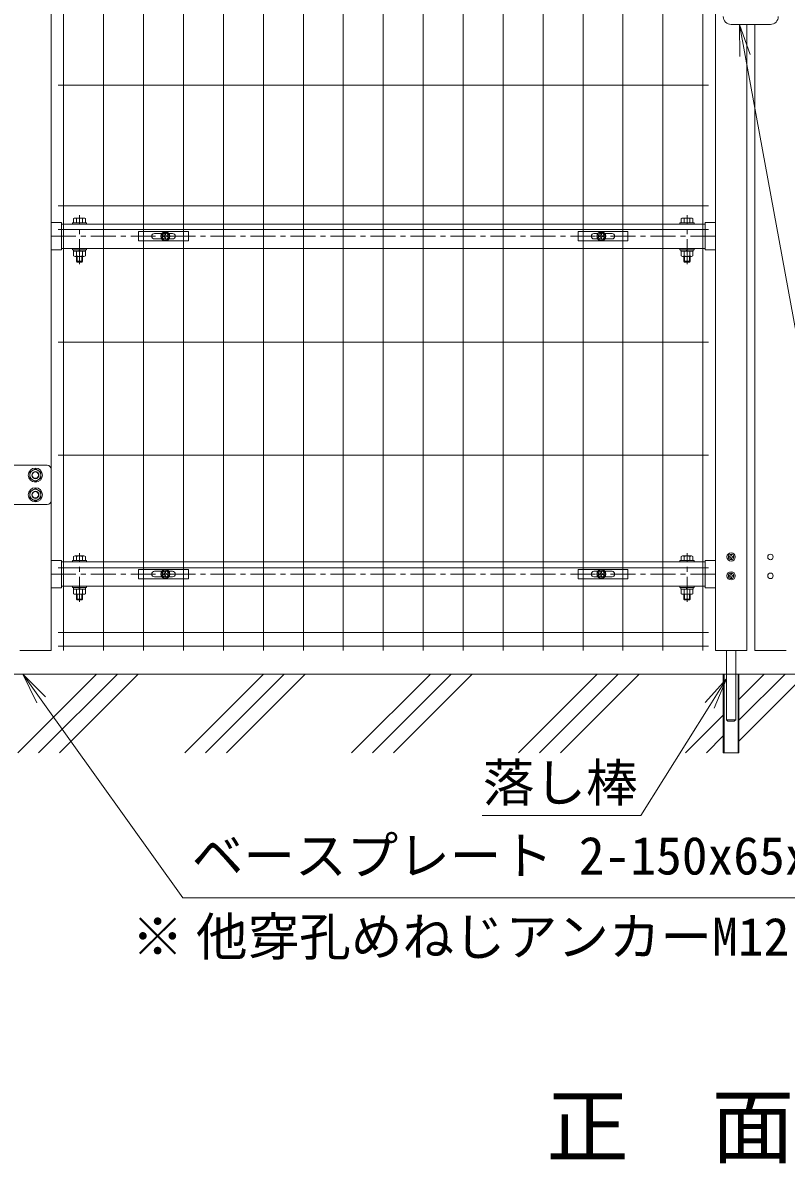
# Model space of a CAD drawing. Units: millimetres, scale not verified. Extents: x -4200 to 4200, y -2970 to 2970.
# Drawn here: x -870 to 100, y -543 to 907 of the extents above; entities that cross this region are included whole.
import ezdxf
from ezdxf.enums import TextEntityAlignment as Align

# ---------------------------------------------------------------- set-up
doc = ezdxf.new("R2010")
doc.units = ezdxf.units.MM
doc.header["$LTSCALE"] = 20
doc.linetypes.add('USER1', pattern=[50.8, 31.75, -6.35, 6.35, -6.35])
for name, color, linetype, lineweight in [('0-0_D-STR1', 1, 'Continuous', 18), ('0-1_D-STR-DIM', 7, 'Continuous', 9), ('0-2_0', 7, 'Continuous', 9), ('0-3_D-STR3', 3, 'Continuous', 13), ('0-4_D-BMK', 2, 'USER1', 13), ('0-5_Defpoints', 6, 'Continuous', 18), ('0-6_D-STR-TXT', 7, 'Continuous', 9), ('0-7_D-STR2', 7, 'Continuous', 9), ('0-A_D-DCR-HCH', 7, 'Continuous', 9), ('0-B_D-BGD', 7, 'Continuous', 9)]:
    doc.layers.add(name, color=color, linetype=linetype, lineweight=lineweight)
doc.styles.add('ＭＳ ゴシック', font='')
doc.styles.get('ＭＳ ゴシック').set_extended_font_data('MS Gothic')

# ---------------------------------------------------------------- blocks, each defined once
blk = doc.blocks.new('U60')
at = {"layer": '0-0_D-STR1'}
for p, q in [((1000, 22300), (1000, 600)), ((17880, 19314.9), (17880, 600)), ((18680, 16520), (18680, 600)), ((18880, 16520), (18880, 600)), ((1000, 11484), (1260, 11484)), ((1260, 11445), (17620, 11445)), ((17620, 11484), (17620, 10786)), ((17880, 11484), (17620, 11484)), ((1260, 10825), (17620, 10825)), ((17620, 10786), (17880, 10786)), ((1000, 2893), (1260, 2893)), ((1260, 2893), (1260, 2195)), ((1260, 2854), (17620, 2854)), ((17880, 2893), (17620, 2893)), ((1260, 2195), (1000, 2195)), ((1260, 2234), (17620, 2234)), ((1000, 600), (200, 600)), ((18680, 600), (17880, 600)), ((18880, 600), (19680, 600))]:
    blk.add_line(p, q, dxfattribs=at)
for points in [[(1260, 11484), (1260, 10786), (1000, 10786)], [(17620, 2893), (17620, 2195), (17880, 2195)]]:
    blk.add_lwpolyline(points, dxfattribs=at)
for centre in [(19280, 2980), (19280, 2500)]:
    blk.add_circle(centre, 70, dxfattribs=at)
at = {"layer": '0-3_D-STR3'}
for p, q in [((18280, 16520), (19280, 16520)), ((1540, 11477), (1540, 11445)), ((1540, 11477), (1900, 11477)), ((1540, 11445), (1900, 11445)), ((1570, 11477), (1570, 11586)), ((1870, 11477), (1570, 11477)), ((1832.5, 11597.1), (1607.5, 11597.1)), ((1645, 11477), (1645, 11586)), ((1795, 11477), (1795, 11586)), ((1870, 11477), (1870, 11586)), ((1900, 11477), (1900, 11445)), ((16980, 11477), (16980, 11445)), ((17340, 11477), (16980, 11477)), ((17340, 11445), (16980, 11445)), ((17009.9, 11477), (17009.9, 11586)), ((17009.9, 11477), (17310, 11477)), ((17047.4, 11597.1), (17272.5, 11597.1)), ((17085, 11477), (17085, 11586)), ((17235, 11477), (17235, 11586)), ((17310, 11477), (17310, 11586)), ((17340, 11477), (17340, 11445)), ((1540, 10825), (1540, 10793)), ((1540, 10825), (1900, 10825)), ((1540, 10793), (1900, 10793)), ((1570, 10753), (1570, 10634)), ((1645, 10753), (1645, 10634)), ((1727.5, 10753), (1704.4, 10793)), ((1741.4, 10753), (1718.3, 10793)), ((1795, 10753), (1795, 10634)), ((1870, 10753), (1870, 10634)), ((1900, 10825), (1900, 10793)), ((16980, 10825), (16980, 10793)), ((17340, 10825), (16980, 10825)), ((17340, 10793), (16980, 10793)), ((17009.9, 10753), (17009.9, 10634)), ((17085, 10753), (17085, 10634)), ((17138.6, 10753), (17161.7, 10793)), ((17152.5, 10753), (17175.6, 10793)), ((17235, 10753), (17235, 10634)), ((17310, 10753), (17310, 10634)), ((17340, 10825), (17340, 10793)), ((1607.5, 10623), (1832.5, 10623)), ((1640, 10497), (1640, 10623)), ((1640, 10497), (1660, 10477)), ((1640, 10497), (1800, 10497)), ((1660, 10477), (1660, 10623)), ((1780, 10477), (1660, 10477)), ((1780, 10477), (1780, 10623)), ((1780, 10477), (1800, 10497)), ((1800, 10497), (1800, 10623)), ((17272.5, 10623), (17047.4, 10623)), ((17080, 10497), (17080, 10623)), ((17100, 10477), (17080, 10497)), ((17240, 10497), (17080, 10497)), ((17100, 10477), (17100, 10623)), ((17100, 10477), (17220, 10477)), ((17220, 10477), (17220, 10623)), ((17240, 10497), (17220, 10477)), ((17240, 10497), (17240, 10623)), ((-380, 5310), (900, 5310)), ((1000, 5210), (1000, 4410)), ((900, 4310), (-380, 4310)), ((1570, 2886), (1570, 2995)), ((1832.5, 3006.1), (1607.5, 3006.1)), ((1645, 2886), (1645, 2995)), ((1795, 2886), (1795, 2995)), ((1870, 2886), (1870, 2995)), ((17009.9, 2886), (17009.9, 2995)), ((17047.4, 3006.1), (17272.5, 3006.1)), ((17085, 2886), (17085, 2995)), ((17235, 2886), (17235, 2995)), ((17310, 2886), (17310, 2995)), ((18242.9, 2971.6), (18217, 2972.1)), ((18272.1, 3043), (18271.6, 3017.1)), ((18272.1, 2917), (18271.6, 2942.9)), ((18272.1, 3043), (18287.9, 3043)), ((18272.1, 2917), (18287.9, 2917)), ((18287.9, 3043), (18288.4, 3017.1)), ((18287.9, 2917), (18288.4, 2942.9)), ((18317.1, 2988.4), (18343, 2987.9)), ((18317.1, 2971.6), (18343, 2972.1)), ((18343, 2987.9), (18343, 2972.1)), ((1540, 2886), (1540, 2854)), ((1540, 2886), (1900, 2886)), ((1540, 2854), (1900, 2854)), ((1870, 2886), (1570, 2886)), ((1900, 2886), (1900, 2854)), ((16980, 2886), (16980, 2854)), ((17340, 2886), (16980, 2886)), ((17340, 2854), (16980, 2854)), ((17009.9, 2886), (17310, 2886)), ((17340, 2886), (17340, 2854)), ((18242.9, 2508.4), (18217, 2507.9)), ((18217, 2507.9), (18217, 2492.1)), ((18242.9, 2491.6), (18217, 2492.1)), ((18272.1, 2563), (18271.6, 2537.1)), ((18272.1, 2437), (18271.6, 2462.9)), ((18272.1, 2563), (18287.9, 2563)), ((18272.1, 2437), (18287.9, 2437)), ((18287.9, 2563), (18288.4, 2537.1)), ((18287.9, 2437), (18288.4, 2462.9)), ((18317.1, 2508.4), (18343, 2507.9)), ((18317.1, 2491.6), (18343, 2492.1)), ((18343, 2507.9), (18343, 2492.1)), ((1540, 2234), (1540, 2202)), ((1540, 2234), (1900, 2234)), ((1540, 2202), (1900, 2202)), ((1570, 2162), (1570, 2043)), ((1607.5, 2032), (1832.5, 2032)), ((1640, 1906), (1640, 2032)), ((1645, 2162), (1645, 2043)), ((1660, 1886), (1660, 2032)), ((1727.5, 2162), (1704.4, 2202)), ((1741.4, 2162), (1718.3, 2202)), ((1780, 1886), (1780, 2032)), ((1795, 2162), (1795, 2043)), ((1800, 1906), (1800, 2032)), ((1870, 2162), (1870, 2043)), ((1900, 2234), (1900, 2202)), ((16980, 2234), (16980, 2202)), ((17340, 2234), (16980, 2234)), ((17340, 2202), (16980, 2202)), ((17009.9, 2162), (17009.9, 2043)), ((17272.5, 2032), (17047.4, 2032)), ((17080, 1906), (17080, 2032)), ((17085, 2162), (17085, 2043)), ((17100, 1886), (17100, 2032)), ((17138.6, 2162), (17161.7, 2202)), ((17152.5, 2162), (17175.6, 2202)), ((17220, 1886), (17220, 2032)), ((17235, 2162), (17235, 2043)), ((17240, 1906), (17240, 2032)), ((17310, 2162), (17310, 2043)), ((17340, 2234), (17340, 2202)), ((1640, 1906), (1660, 1886)), ((1640, 1906), (1800, 1906)), ((1780, 1886), (1660, 1886)), ((1780, 1886), (1800, 1906)), ((17100, 1886), (17080, 1906)), ((17240, 1906), (17080, 1906)), ((17100, 1886), (17220, 1886)), ((17240, 1906), (17220, 1886)), ((18160, 600), (18160, -1160)), ((18400, 600), (18400, -1160)), ((18080, -2000), (18080, 0)), ((18080, 0), (18480, 0)), ((18104, -2000), (18104, 0)), ((18456, -2000), (18456, 0)), ((18480, -2000), (18480, 0)), ((18160, -1160), (18200, -1200)), ((18160, -1160), (18400, -1160)), ((18360, -1200), (18200, -1200)), ((18360, -1200), (18200, -1200)), ((18360, -1200), (18400, -1160)), ((18480, -2000), (18080, -2000))]:
    blk.add_line(p, q, dxfattribs=at)
for points in [[(1874, 10753), (1566, 10753), (1566, 10793)], [(1874, 10753), (1874, 10793), (1566, 10793)], [(17006, 10753), (17314, 10753), (17314, 10793)], [(17006, 10753), (17006, 10793), (17314, 10793)], [(18242.9, 2988.4), (18217, 2987.9), (18217, 2972.1)], [(1874, 2162), (1566, 2162), (1566, 2202)], [(1874, 2162), (1874, 2202), (1566, 2202)], [(17006, 2162), (17314, 2162), (17314, 2202)], [(17006, 2162), (17006, 2202), (17314, 2202)]]:
    blk.add_lwpolyline(points, dxfattribs=at)
for points in [[(600, 5222), (740.3, 5141), (740.3, 4979), (600, 4898), (459.7, 4979), (459.7, 5141)], [(600, 4722), (740.3, 4641), (740.3, 4479), (600, 4398), (459.7, 4479), (459.7, 4641)]]:
    blk.add_lwpolyline(points, close=True, dxfattribs=at)
for centre, radius in [((600, 5060), 180), ((600, 5060), 140.7), ((600, 5060), 90), ((600, 5060), 80), ((600, 4560), 180), ((600, 4560), 140.7), ((600, 4560), 90), ((600, 4560), 80), ((18280, 2980), 105), ((18280, 2980), 70), ((18280, 2500), 105), ((18280, 2500), 70)]:
    blk.add_circle(centre, radius, dxfattribs=at)
for centre, radius, start, end in [((18280, 16720), 200, 180.00001, 270), ((19280, 16720), 200, 270, 0.00001), ((1607.5, 11528), 69.1, 57.13278, 122.86722), ((1720, 11337.2), 259.8, 73.22135, 106.77865), ((1832.5, 11528), 69.1, 57.13278, 122.86722), ((17047.4, 11528), 69.1, 57.13278, 122.86722), ((17160, 11337.2), 259.8, 73.22135, 106.77865), ((17272.5, 11528), 69.1, 57.13278, 122.86722), ((1607.5, 10692.1), 69.1, 237.13278, 302.86722), ((1720, 10882.8), 259.8, 253.22135, 286.77865), ((1832.5, 10692.1), 69.1, 237.13278, 302.86722), ((17047.4, 10692.1), 69.1, 237.13278, 302.86722), ((17160, 10882.8), 259.8, 253.22135, 286.77865), ((17272.5, 10692.1), 69.1, 237.13278, 302.86722), ((900, 5210), 100, 0, 90), ((900, 4410), 100, 270, 0), ((1607.5, 2937), 69.1, 57.13278, 122.86722), ((1720, 2746.2), 259.8, 73.22135, 106.77865), ((1832.5, 2937), 69.1, 57.13278, 122.86722), ((17047.4, 2937), 69.1, 57.13278, 122.86722), ((17160, 2746.2), 259.8, 73.22135, 106.77865), ((17272.5, 2937), 69.1, 57.13278, 122.86722), ((18241.9, 3018.1), 29.8, 270, 0), ((18241.9, 2941.9), 29.8, 0, 90), ((18318.1, 3018.1), 29.8, 180, 270), ((18318.1, 2941.9), 29.8, 90, 180), ((18241.9, 2538.1), 29.8, 270, 0), ((18241.9, 2461.9), 29.8, 0, 90), ((18318.1, 2538.1), 29.8, 180, 270), ((18318.1, 2461.9), 29.8, 90, 180), ((1607.5, 2101.1), 69.1, 237.13278, 302.86722), ((1720, 2291.8), 259.8, 253.22135, 286.77865), ((1832.5, 2101.1), 69.1, 237.13278, 302.86722), ((17047.4, 2101.1), 69.1, 237.13278, 302.86722), ((17160, 2291.8), 259.8, 253.22135, 286.77865), ((17272.5, 2101.1), 69.1, 237.13278, 302.86722)]:
    blk.add_arc(centre, radius, start, end, dxfattribs=at)
at = {"layer": '0-4_D-BMK'}
for p, q in [((1720, 10428), (1720, 11669.8)), ((17160, 10428), (17160, 11669.8)), ((17880, 11135), (1000, 11135)), ((1720, 1837), (1720, 3078.8)), ((17160, 1837), (17160, 3078.8)), ((17880, 2544), (1000, 2544))]:
    blk.add_line(p, q, dxfattribs=at)
at = {"layer": '0-5_Defpoints'}
for centre in [(3900, 11135), (14980, 11135), (3900, 2544), (14980, 2544)]:
    blk.add_circle(centre, 80, dxfattribs=at)
blk = doc.blocks.new('A$C1aa64d16')
at = {"layer": '0-3_D-STR3'}
for p, q in [((-679.7, 120), (590.3, 120)), ((-679.7, -120), (-679.7, 120)), ((-274.7, 70), (-91.2, 70)), ((-37.1, 8.4), (-63, 7.9)), ((-63, 7.9), (-63, -7.9)), ((-7.9, 63), (-8.4, 37.1)), ((-7.9, 63), (7.9, 63)), ((7.9, 63), (8.4, 37.1)), ((37.1, 8.4), (63, 7.9)), ((63, 7.9), (63, -7.9)), ((91.2, 70), (185.3, 70)), ((-274.7, -70), (-91.2, -70)), ((-37.1, -8.4), (-63, -7.9)), ((-7.9, -63), (-8.4, -37.1)), ((37.1, -8.4), (63, -7.9)), ((91.2, -70), (185.3, -70))]:
    blk.add_line(p, q, dxfattribs=at)
for points in [[(-679.7, -120), (590.3, -120), (590.3, 120)], [(-7.9, -63), (7.9, -63), (8.4, -37.1)]]:
    blk.add_lwpolyline(points, dxfattribs=at)
for radius in [115, 105]:
    blk.add_circle((0, 0), radius, dxfattribs=at)
for centre, radius, start, end in [((-274.7, 0), 70, 90, 270), ((-38.1, 38.1), 29.8, 270, 0), ((38.1, 38.1), 29.8, 180, 270), ((185.3, 0), 70, 270, 90), ((-38.1, -38.1), 29.8, 0, 90), ((38.1, -38.1), 29.8, 90, 180)]:
    blk.add_arc(centre, radius, start, end, dxfattribs=at)
blk = doc.blocks.new('A$Cf29bf4b8')
at = {"layer": '0-3_D-STR3'}
for p, q in [((-590.3, 120), (679.7, 120)), ((-590.3, -120), (-590.3, 120)), ((-185.3, 70), (-91.2, 70)), ((-37.1, 8.4), (-63, 7.9)), ((-63, 7.9), (-63, -7.9)), ((-7.9, 63), (-8.4, 37.1)), ((-7.9, 63), (7.9, 63)), ((7.9, 63), (8.4, 37.1)), ((37.1, 8.4), (63, 7.9)), ((63, 7.9), (63, -7.9)), ((91.2, 70), (274.7, 70)), ((-185.3, -70), (-91.2, -70)), ((-37.1, -8.4), (-63, -7.9)), ((-7.9, -63), (-8.4, -37.1)), ((37.1, -8.4), (63, -7.9)), ((91.2, -70), (274.7, -70))]:
    blk.add_line(p, q, dxfattribs=at)
for points in [[(-590.3, -120), (679.7, -120), (679.7, 120)], [(-7.9, -63), (7.9, -63), (8.4, -37.1)]]:
    blk.add_lwpolyline(points, dxfattribs=at)
for radius in [115, 105]:
    blk.add_circle((0, 0), radius, dxfattribs=at)
for centre, radius, start, end in [((-185.3, 0), 70, 90, 270), ((-38.1, 38.1), 29.8, 270, 0), ((38.1, 38.1), 29.8, 180, 270), ((274.7, 0), 70, 270, 90), ((-38.1, -38.1), 29.8, 0, 90), ((38.1, -38.1), 29.8, 90, 180)]:
    blk.add_arc(centre, radius, start, end, dxfattribs=at)
blk = doc.blocks.new('_Open')
at = {"layer": '0-2_0'}
blk.add_line((-20, 3.33), (0, 0), dxfattribs=at)
blk.add_lwpolyline([(-20, -3.33), (0, 0), (-20, 0)], dxfattribs=at)
blk = doc.blocks.new('MLeader3')
at = {"layer": '0-6_D-STR-TXT'}
blk.add_line((-852.22, 41.98), (-870.04, 78.41), dxfattribs=at)
for points in [[(-841.37, 49.73), (-870.04, 78.41), (-846.79, 45.86)], [(-846.79, 45.86), (-666.75, -206.2), (108.09, -206.2), (159.09, -206.2)]]:
    blk.add_lwpolyline(points, dxfattribs=at)

msp = doc.modelspace()

# ---------------------------------------------------------------- linework, layer by layer
at = {"layer": '0-6_D-STR-TXT'}
for points in [[(426.35, -101.43), (225.29, -101.43), (47.73, 865.06)], [(-286.23, -101.43), (-84.75, -101.43), (2.77, 38.7)]]:
    msp.add_lwpolyline(points, dxfattribs=at)
at = {"layer": '0-7_D-STR2'}
for p, q in [((-818.2, 1278.41), (-818.2, 108.41)), ((-767.43, 1278.41), (-767.43, 108.41)), ((-716.66, 1278.41), (-716.66, 108.41)), ((-665.89, 1278.41), (-665.89, 108.41)), ((-615.12, 1278.41), (-615.12, 108.41)), ((-564.35, 1278.41), (-564.35, 108.41)), ((-513.58, 1278.41), (-513.58, 108.41)), ((-462.81, 1278.41), (-462.81, 108.41)), ((-412.04, 1278.41), (-412.04, 108.41)), ((-361.27, 1278.41), (-361.27, 108.41)), ((-310.5, 1278.41), (-310.5, 108.41)), ((-259.73, 1278.41), (-259.73, 108.41)), ((-208.96, 1278.41), (-208.96, 108.41)), ((-158.19, 1278.41), (-158.19, 108.41)), ((-107.42, 1278.41), (-107.42, 108.41)), ((-56.65, 1278.41), (-56.65, 108.41)), ((-5.88, 1278.41), (-5.88, 108.41)), ((-825.2, 827.41), (1.12, 827.41)), ((-825.2, 673.91), (1.12, 673.91)), ((-825.2, 643.91), (1.12, 643.91)), ((-825.2, 500.41), (1.12, 500.41)), ((-825.2, 356.91), (1.12, 356.91)), ((-825.2, 213.41), (1.12, 213.41)), ((-825.2, 131.39), (1.12, 131.39)), ((-825.2, 113.81), (1.12, 113.81))]:
    msp.add_line(p, q, dxfattribs=at)
at = {"layer": '0-A_D-DCR-HCH'}
for p, q in [((-876.45, -21.59), (-776.45, 78.41)), ((-849.93, -21.59), (-749.94, 78.41)), ((-823.42, -21.59), (-723.42, 78.41)), ((-664.32, -21.59), (-564.32, 78.41)), ((-637.8, -21.59), (-537.8, 78.41)), ((-611.29, -21.59), (-511.29, 78.41)), ((-452.19, -21.59), (-352.19, 78.41)), ((-425.67, -21.59), (-325.67, 78.41)), ((-399.15, -21.59), (-299.15, 78.41)), ((-240.06, -21.59), (-140.06, 78.41)), ((-213.54, -21.59), (-113.54, 78.41)), ((-187.02, -21.59), (-87.02, 78.41)), ((39.96, -6.75), (125.11, 78.41)), ((39.96, 19.77), (98.59, 78.41)), ((39.96, 46.29), (72.08, 78.41)), ((-27.92, -21.59), (19.96, 26.29)), ((-1.41, -21.59), (19.96, -0.23))]:
    msp.add_line(p, q, dxfattribs=at)
at = {"layer": '0-B_D-BGD'}
for p, q in [((23.96, 78.41), (-1325.73, 78.41)), ((1435.64, 78.41), (35.96, 78.41))]:
    msp.add_line(p, q, dxfattribs=at)

# ---------------------------------------------------------------- block references
at = {"layer": '0-1_D-STR-DIM', "xscale": 0.05, "yscale": 0.05}
for name, p in [('U60', (-884.04, 78.41)), ('A$C1aa64d16', (-689.04, 635.16)), ('A$Cf29bf4b8', (-135.04, 635.16)), ('A$C1aa64d16', (-689.04, 205.61)), ('A$Cf29bf4b8', (-135.04, 205.61))]:
    msp.add_blockref(name, p, dxfattribs=at)
at = {"layer": '0-6_D-STR-TXT', "xscale": 2, "yscale": 2}
for p, rotation in [((40.5, 904.41), 100.41017), ((23.96, 72.63), 58.01296)]:
    msp.add_blockref('_Open', p, dxfattribs=dict(at, rotation=rotation))
at = {"layer": '0-6_D-STR-TXT'}
msp.add_blockref('MLeader3', (0, 0), dxfattribs=at)

# ---------------------------------------------------------------- texts
at = {"layer": '0-6_D-STR-TXT', "style": 'ＭＳ ゴシック'}
for s, height, p in [('落し棒', 48.09, (-285.57, -98.07)), ('ベースプレート 2-150x65x6', 48.09, (-655.41, -190.81)), ('※', 48.09, (-731.55, -293.75)), ('他穿孔めねじアンカーM12', 48.09, (-650.08, -293.82)), ('正\u3000面\u3000図', 76.98, (-204.94, -558.1))]:
    msp.add_text(s, height=height, dxfattribs=at).set_placement(p, align=Align.BOTTOM_LEFT)

doc.saveas('drawing.dxf')
